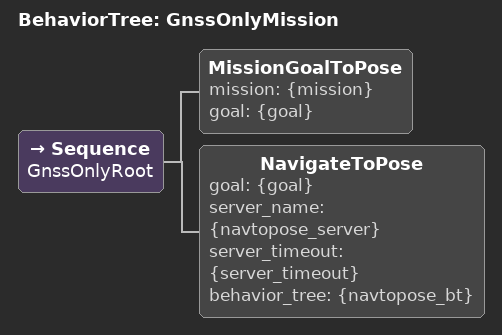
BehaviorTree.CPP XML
<?xml version="1.0" encoding="UTF-8"?>
<root BTCPP_format="3">
  <BehaviorTree ID="GnssOnlyMission">
    <Sequence name="GnssOnlyRoot">
      <MissionGoalToPose mission="{mission}" goal="{goal}"/>
      <NavigateToPose goal="{goal}"
                      server_name="{navtopose_server}"
                      server_timeout="{server_timeout}"
                      behavior_tree="{navtopose_bt}"/>
    </Sequence>
  </BehaviorTree>

</root>
